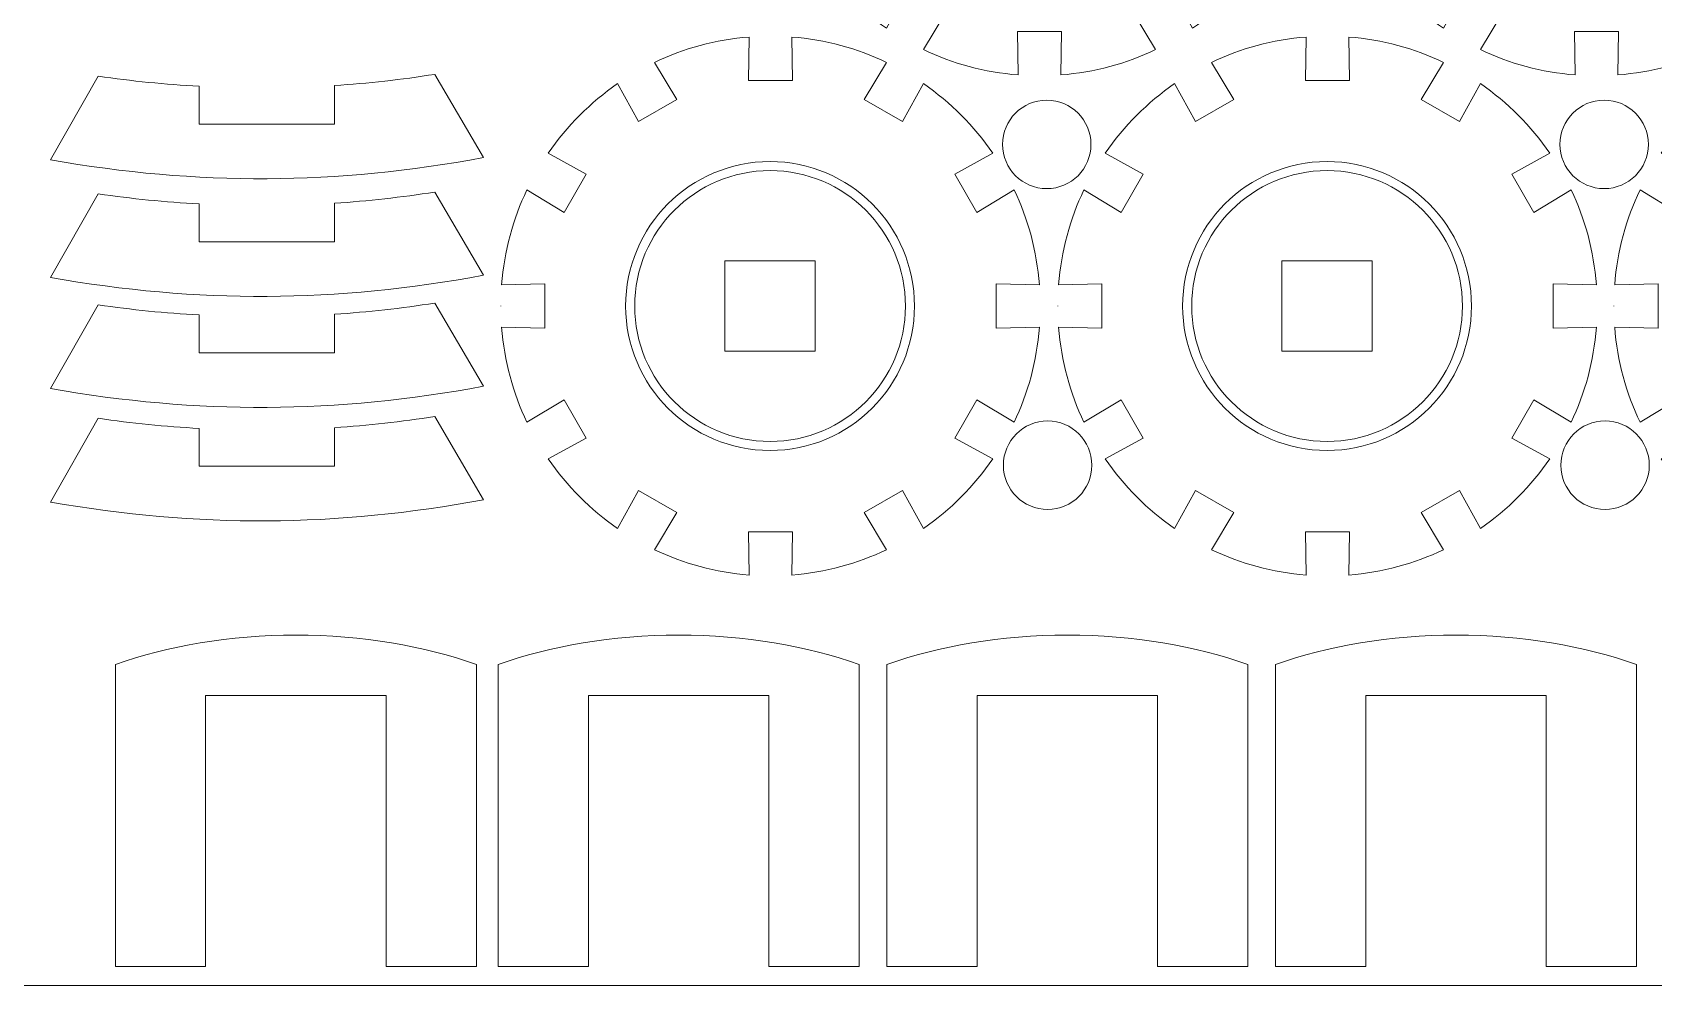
# Model space of a CAD drawing. Header units: centimetres. Extents: x -226 to -75, y 0 to 222.
# Drawn here: x -179.43 to -170.45, y 0.32 to 5.6 of the extents above; entities that cross this region are included whole.
import ezdxf

# ---------------------------------------------------------------- set-up
doc = ezdxf.new("R2010")
doc.units = ezdxf.units.CM
doc.header["$MEASUREMENT"] = 0
doc.layers.add('layer 1', color=7, linetype='Continuous')

msp = doc.modelspace()

# ---------------------------------------------------------------- linework, layer by layer
at = {"layer": 'layer 1', "color": 250, "lineweight": 20}
msp.add_lwpolyline([(-195.83724, 0.31703), (-165.83724, 0.31703), (-165.83724, 30.31703), (-195.83724, 30.31703), (-195.83724, 0.31703)], close=True, dxfattribs=at)
at = {"layer": 'layer 1', "color": 1, "lineweight": 9}
for points, knots in [([(-174.87197, 7.58125), (-174.87197, 7.58125), (-174.99449, 7.36909), (-174.99449, 7.36909), (-174.99449, 7.36909), (-174.99449, 7.36909), (-175.20037, 7.49369), (-175.20037, 7.49369), (-175.20037, 7.49369), (-175.27742, 7.33229), (-175.32603, 7.15488), (-175.3406, 6.96787), (-175.3406, 6.96787), (-175.3406, 6.96787), (-175.10064, 6.97278), (-175.10064, 6.97278), (-175.10064, 6.97278), (-175.10064, 6.97278), (-175.10064, 6.72777), (-175.10064, 6.72777), (-175.10064, 6.72777), (-175.10064, 6.72777), (-175.34064, 6.73271), (-175.34064, 6.73271), (-175.34064, 6.73271), (-175.32603, 6.5457), (-175.27746, 6.36829), (-175.20041, 6.20693), (-175.20041, 6.20693), (-175.20041, 6.20693), (-174.99446, 6.33143), (-174.99446, 6.33143), (-174.99446, 6.33143), (-174.99446, 6.33143), (-174.87194, 6.1193), (-174.87194, 6.1193), (-174.87194, 6.1193), (-174.87194, 6.1193), (-175.08251, 6.00345), (-175.08251, 6.00345), (-175.08251, 6.00345), (-174.97879, 5.85292), (-174.84827, 5.72243), (-174.69777, 5.61864), (-174.69777, 5.61864), (-174.69777, 5.61864), (-174.58181, 5.82921), (-174.58181, 5.82921), (-174.58181, 5.82921), (-174.58181, 5.82921), (-174.36965, 5.70669), (-174.36965, 5.70669), (-174.36965, 5.70669), (-174.36965, 5.70669), (-174.49429, 5.50074), (-174.49429, 5.50074), (-174.49429, 5.50074), (-174.33293, 5.42373), (-174.15548, 5.37508), (-173.96851, 5.36048), (-173.96851, 5.36048), (-173.96851, 5.36048), (-173.97338, 5.60047), (-173.97338, 5.60047), (-173.97338, 5.60047), (-173.97338, 5.60047), (-173.72837, 5.60047), (-173.72837, 5.60047), (-173.72837, 5.60047), (-173.72837, 5.60047), (-173.73328, 5.36048), (-173.73328, 5.36048), (-173.73328, 5.36048), (-173.54627, 5.37508), (-173.36889, 5.42366), (-173.20753, 5.50074), (-173.20753, 5.50074), (-173.20753, 5.50074), (-173.33206, 5.70662), (-173.33206, 5.70662), (-173.33206, 5.70662), (-173.33206, 5.70662), (-173.11987, 5.82914), (-173.11987, 5.82914), (-173.11987, 5.82914), (-173.11987, 5.82914), (-173.00402, 5.61864), (-173.00402, 5.61864), (-173.00402, 5.61864), (-172.85349, 5.72236), (-172.72296, 5.85285), (-172.61928, 6.00338), (-172.61928, 6.00338), (-172.61928, 6.00338), (-172.82971, 6.1193), (-172.82971, 6.1193), (-172.82971, 6.1193), (-172.82971, 6.1193), (-172.70726, 6.33143), (-172.70726, 6.33143), (-172.70726, 6.33143), (-172.70726, 6.33143), (-172.50138, 6.20686), (-172.50138, 6.20686), (-172.50138, 6.20686), (-172.42426, 6.36822), (-172.37565, 6.54567), (-172.36108, 6.73264), (-172.36108, 6.73264), (-172.36108, 6.73264), (-172.601, 6.72777), (-172.601, 6.72777), (-172.601, 6.72777), (-172.601, 6.72777), (-172.60104, 6.97278), (-172.60104, 6.97278), (-172.60104, 6.97278), (-172.60104, 6.97278), (-172.36108, 6.9678), (-172.36108, 6.9678), (-172.36108, 6.9678), (-172.37565, 7.15481), (-172.42426, 7.33222), (-172.50134, 7.49362), (-172.50134, 7.49362), (-172.50134, 7.49362), (-172.70719, 7.36909), (-172.70719, 7.36909), (-172.70719, 7.36909), (-172.70719, 7.36909), (-172.82971, 7.58125), (-172.82971, 7.58125), (-172.82971, 7.58125), (-172.82971, 7.58125), (-172.61924, 7.69707), (-172.61924, 7.69707), (-172.61924, 7.69707), (-172.72296, 7.84763), (-172.85345, 7.97819), (-173.00402, 8.08188), (-173.00402, 8.08188), (-173.00402, 8.08188), (-173.11983, 7.87148), (-173.11983, 7.87148), (-173.11983, 7.87148), (-173.11983, 7.87148), (-173.33203, 7.99389), (-173.33203, 7.99389), (-173.33203, 7.99389), (-173.33203, 7.99389), (-173.20746, 8.19977), (-173.20746, 8.19977), (-173.20746, 8.19977), (-173.36886, 8.27682), (-173.54627, 8.32547), (-173.73328, 8.34), (-173.73328, 8.34), (-173.73328, 8.34), (-173.72837, 8.10008), (-173.72837, 8.10008), (-173.72837, 8.10008), (-173.72837, 8.10008), (-173.97338, 8.10008), (-173.97338, 8.10008), (-173.97338, 8.10008), (-173.97338, 8.10008), (-173.96847, 8.34), (-173.96847, 8.34), (-173.96847, 8.34), (-174.15541, 8.32547), (-174.33286, 8.27682), (-174.49418, 8.19977), (-174.49418, 8.19977), (-174.49418, 8.19977), (-174.36969, 7.99389), (-174.36969, 7.99389), (-174.36969, 7.99389), (-174.36969, 7.99389), (-174.58185, 7.87141), (-174.58185, 7.87141), (-174.58185, 7.87141), (-174.58185, 7.87141), (-174.69774, 8.08188), (-174.69774, 8.08188), (-174.69774, 8.08188), (-174.8482, 7.97819), (-174.97876, 7.84763), (-175.08248, 7.69714), (-175.08248, 7.69714), (-175.08248, 7.69714), (-174.87197, 7.58125), (-174.87197, 7.58125)], [0, 0, 0, 0, 0.0204082, 0.0204082, 0.0204082, 0.0204082, 0.0408163, 0.0408163, 0.0408163, 0.0408163, 0.0612245, 0.0612245, 0.0612245, 0.0612245, 0.0816327, 0.0816327, 0.0816327, 0.0816327, 0.1020408, 0.1020408, 0.1020408, 0.1020408, 0.122449, 0.122449, 0.122449, 0.122449, 0.1428571, 0.1428571, 0.1428571, 0.1428571, 0.1632653, 0.1632653, 0.1632653, 0.1632653, 0.1836735, 0.1836735, 0.1836735, 0.1836735, 0.2040816, 0.2040816, 0.2040816, 0.2040816, 0.2244898, 0.2244898, 0.2244898, 0.2244898, 0.244898, 0.244898, 0.244898, 0.244898, 0.2653061, 0.2653061, 0.2653061, 0.2653061, 0.2857143, 0.2857143, 0.2857143, 0.2857143, 0.3061224, 0.3061224, 0.3061224, 0.3061224, 0.3265306, 0.3265306, 0.3265306, 0.3265306, 0.3469388, 0.3469388, 0.3469388, 0.3469388, 0.3673469, 0.3673469, 0.3673469, 0.3673469, 0.3877551, 0.3877551, 0.3877551, 0.3877551, 0.4081633, 0.4081633, 0.4081633, 0.4081633, 0.4285714, 0.4285714, 0.4285714, 0.4285714, 0.4489796, 0.4489796, 0.4489796, 0.4489796, 0.4693878, 0.4693878, 0.4693878, 0.4693878, 0.4897959, 0.4897959, 0.4897959, 0.4897959, 0.5102041, 0.5102041, 0.5102041, 0.5102041, 0.5306122, 0.5306122, 0.5306122, 0.5306122, 0.5510204, 0.5510204, 0.5510204, 0.5510204, 0.5714286, 0.5714286, 0.5714286, 0.5714286, 0.5918367, 0.5918367, 0.5918367, 0.5918367, 0.6122449, 0.6122449, 0.6122449, 0.6122449, 0.6326531, 0.6326531, 0.6326531, 0.6326531, 0.6530612, 0.6530612, 0.6530612, 0.6530612, 0.6734694, 0.6734694, 0.6734694, 0.6734694, 0.6938776, 0.6938776, 0.6938776, 0.6938776, 0.7142857, 0.7142857, 0.7142857, 0.7142857, 0.7346939, 0.7346939, 0.7346939, 0.7346939, 0.755102, 0.755102, 0.755102, 0.755102, 0.7755102, 0.7755102, 0.7755102, 0.7755102, 0.7959184, 0.7959184, 0.7959184, 0.7959184, 0.8163265, 0.8163265, 0.8163265, 0.8163265, 0.8367347, 0.8367347, 0.8367347, 0.8367347, 0.8571429, 0.8571429, 0.8571429, 0.8571429, 0.877551, 0.877551, 0.877551, 0.877551, 0.8979592, 0.8979592, 0.8979592, 0.8979592, 0.9183673, 0.9183673, 0.9183673, 0.9183673, 0.9387755, 0.9387755, 0.9387755, 0.9387755, 0.9591837, 0.9591837, 0.9591837, 0.9591837, 1, 1, 1, 1]), ([(-171.78627, 7.58125), (-171.78627, 7.58125), (-171.90879, 7.36909), (-171.90879, 7.36909), (-171.90879, 7.36909), (-171.90879, 7.36909), (-172.11467, 7.49369), (-172.11467, 7.49369), (-172.11467, 7.49369), (-172.19172, 7.33229), (-172.24033, 7.15488), (-172.2549, 6.96787), (-172.2549, 6.96787), (-172.2549, 6.96787), (-172.01494, 6.97278), (-172.01494, 6.97278), (-172.01494, 6.97278), (-172.01494, 6.97278), (-172.01494, 6.72777), (-172.01494, 6.72777), (-172.01494, 6.72777), (-172.01494, 6.72777), (-172.2549, 6.73271), (-172.2549, 6.73271), (-172.2549, 6.73271), (-172.24037, 6.5457), (-172.19176, 6.36829), (-172.11471, 6.20693), (-172.11471, 6.20693), (-172.11471, 6.20693), (-171.90876, 6.33143), (-171.90876, 6.33143), (-171.90876, 6.33143), (-171.90876, 6.33143), (-171.78624, 6.1193), (-171.78624, 6.1193), (-171.78624, 6.1193), (-171.78624, 6.1193), (-171.99681, 6.00345), (-171.99681, 6.00345), (-171.99681, 6.00345), (-171.89309, 5.85292), (-171.7626, 5.72243), (-171.61207, 5.61864), (-171.61207, 5.61864), (-171.61207, 5.61864), (-171.49611, 5.82921), (-171.49611, 5.82921), (-171.49611, 5.82921), (-171.49611, 5.82921), (-171.28395, 5.70669), (-171.28395, 5.70669), (-171.28395, 5.70669), (-171.28395, 5.70669), (-171.40859, 5.50074), (-171.40859, 5.50074), (-171.40859, 5.50074), (-171.24723, 5.42373), (-171.06978, 5.37508), (-170.88281, 5.36048), (-170.88281, 5.36048), (-170.88281, 5.36048), (-170.88768, 5.60047), (-170.88768, 5.60047), (-170.88768, 5.60047), (-170.88768, 5.60047), (-170.64267, 5.60047), (-170.64267, 5.60047), (-170.64267, 5.60047), (-170.64267, 5.60047), (-170.64758, 5.36048), (-170.64758, 5.36048), (-170.64758, 5.36048), (-170.46057, 5.37508), (-170.28319, 5.42366), (-170.12183, 5.50074), (-170.12183, 5.50074), (-170.12183, 5.50074), (-170.24636, 5.70662), (-170.24636, 5.70662), (-170.24636, 5.70662), (-170.24636, 5.70662), (-170.03417, 5.82914), (-170.03417, 5.82914), (-170.03417, 5.82914), (-170.03417, 5.82914), (-169.91831, 5.61864), (-169.91831, 5.61864), (-169.91831, 5.61864), (-169.76778, 5.72236), (-169.63726, 5.85285), (-169.53357, 6.00338), (-169.53357, 6.00338), (-169.53357, 6.00338), (-169.74401, 6.1193), (-169.74401, 6.1193), (-169.74401, 6.1193), (-169.74401, 6.1193), (-169.62156, 6.33143), (-169.62156, 6.33143), (-169.62156, 6.33143), (-169.62156, 6.33143), (-169.41568, 6.20686), (-169.41568, 6.20686), (-169.41568, 6.20686), (-169.33856, 6.36822), (-169.28995, 6.54567), (-169.27538, 6.73264), (-169.27538, 6.73264), (-169.27538, 6.73264), (-169.5153, 6.72777), (-169.5153, 6.72777), (-169.5153, 6.72777), (-169.5153, 6.72777), (-169.51534, 6.97278), (-169.51534, 6.97278), (-169.51534, 6.97278), (-169.51534, 6.97278), (-169.27538, 6.9678), (-169.27538, 6.9678), (-169.27538, 6.9678), (-169.28995, 7.15481), (-169.33856, 7.33222), (-169.41564, 7.49362), (-169.41564, 7.49362), (-169.41564, 7.49362), (-169.62149, 7.36909), (-169.62149, 7.36909), (-169.62149, 7.36909), (-169.62149, 7.36909), (-169.74401, 7.58125), (-169.74401, 7.58125), (-169.74401, 7.58125), (-169.74401, 7.58125), (-169.53354, 7.69707), (-169.53354, 7.69707), (-169.53354, 7.69707), (-169.63726, 7.84763), (-169.76775, 7.97819), (-169.91831, 8.08188), (-169.91831, 8.08188), (-169.91831, 8.08188), (-170.03413, 7.87148), (-170.03413, 7.87148), (-170.03413, 7.87148), (-170.03413, 7.87148), (-170.24633, 7.99389), (-170.24633, 7.99389), (-170.24633, 7.99389), (-170.24633, 7.99389), (-170.12176, 8.19977), (-170.12176, 8.19977), (-170.12176, 8.19977), (-170.28316, 8.27682), (-170.46057, 8.32547), (-170.64758, 8.34), (-170.64758, 8.34), (-170.64758, 8.34), (-170.64267, 8.10008), (-170.64267, 8.10008), (-170.64267, 8.10008), (-170.64267, 8.10008), (-170.88768, 8.10008), (-170.88768, 8.10008), (-170.88768, 8.10008), (-170.88768, 8.10008), (-170.88277, 8.34), (-170.88277, 8.34), (-170.88277, 8.34), (-171.06971, 8.32547), (-171.24716, 8.27682), (-171.40852, 8.19977), (-171.40852, 8.19977), (-171.40852, 8.19977), (-171.28399, 7.99389), (-171.28399, 7.99389), (-171.28399, 7.99389), (-171.28399, 7.99389), (-171.49615, 7.87141), (-171.49615, 7.87141), (-171.49615, 7.87141), (-171.49615, 7.87141), (-171.612, 8.08188), (-171.612, 8.08188), (-171.612, 8.08188), (-171.76253, 7.97819), (-171.89302, 7.84763), (-171.99674, 7.69714), (-171.99674, 7.69714), (-171.99674, 7.69714), (-171.78627, 7.58125), (-171.78627, 7.58125)], [0, 0, 0, 0, 0.0204082, 0.0204082, 0.0204082, 0.0204082, 0.0408163, 0.0408163, 0.0408163, 0.0408163, 0.0612245, 0.0612245, 0.0612245, 0.0612245, 0.0816327, 0.0816327, 0.0816327, 0.0816327, 0.1020408, 0.1020408, 0.1020408, 0.1020408, 0.122449, 0.122449, 0.122449, 0.122449, 0.1428571, 0.1428571, 0.1428571, 0.1428571, 0.1632653, 0.1632653, 0.1632653, 0.1632653, 0.1836735, 0.1836735, 0.1836735, 0.1836735, 0.2040816, 0.2040816, 0.2040816, 0.2040816, 0.2244898, 0.2244898, 0.2244898, 0.2244898, 0.244898, 0.244898, 0.244898, 0.244898, 0.2653061, 0.2653061, 0.2653061, 0.2653061, 0.2857143, 0.2857143, 0.2857143, 0.2857143, 0.3061224, 0.3061224, 0.3061224, 0.3061224, 0.3265306, 0.3265306, 0.3265306, 0.3265306, 0.3469388, 0.3469388, 0.3469388, 0.3469388, 0.3673469, 0.3673469, 0.3673469, 0.3673469, 0.3877551, 0.3877551, 0.3877551, 0.3877551, 0.4081633, 0.4081633, 0.4081633, 0.4081633, 0.4285714, 0.4285714, 0.4285714, 0.4285714, 0.4489796, 0.4489796, 0.4489796, 0.4489796, 0.4693878, 0.4693878, 0.4693878, 0.4693878, 0.4897959, 0.4897959, 0.4897959, 0.4897959, 0.5102041, 0.5102041, 0.5102041, 0.5102041, 0.5306122, 0.5306122, 0.5306122, 0.5306122, 0.5510204, 0.5510204, 0.5510204, 0.5510204, 0.5714286, 0.5714286, 0.5714286, 0.5714286, 0.5918367, 0.5918367, 0.5918367, 0.5918367, 0.6122449, 0.6122449, 0.6122449, 0.6122449, 0.6326531, 0.6326531, 0.6326531, 0.6326531, 0.6530612, 0.6530612, 0.6530612, 0.6530612, 0.6734694, 0.6734694, 0.6734694, 0.6734694, 0.6938776, 0.6938776, 0.6938776, 0.6938776, 0.7142857, 0.7142857, 0.7142857, 0.7142857, 0.7346939, 0.7346939, 0.7346939, 0.7346939, 0.755102, 0.755102, 0.755102, 0.755102, 0.7755102, 0.7755102, 0.7755102, 0.7755102, 0.7959184, 0.7959184, 0.7959184, 0.7959184, 0.8163265, 0.8163265, 0.8163265, 0.8163265, 0.8367347, 0.8367347, 0.8367347, 0.8367347, 0.8571429, 0.8571429, 0.8571429, 0.8571429, 0.877551, 0.877551, 0.877551, 0.877551, 0.8979592, 0.8979592, 0.8979592, 0.8979592, 0.9183673, 0.9183673, 0.9183673, 0.9183673, 0.9387755, 0.9387755, 0.9387755, 0.9387755, 0.9591837, 0.9591837, 0.9591837, 0.9591837, 1, 1, 1, 1]), ([(-176.36215, 4.8116), (-176.36215, 4.8116), (-176.48467, 4.59944), (-176.48467, 4.59944), (-176.48467, 4.59944), (-176.48467, 4.59944), (-176.69055, 4.72404), (-176.69055, 4.72404), (-176.69055, 4.72404), (-176.7676, 4.56265), (-176.81621, 4.38523), (-176.83078, 4.19823), (-176.83078, 4.19823), (-176.83078, 4.19823), (-176.59082, 4.20313), (-176.59082, 4.20313), (-176.59082, 4.20313), (-176.59082, 4.20313), (-176.59082, 3.95813), (-176.59082, 3.95813), (-176.59082, 3.95813), (-176.59082, 3.95813), (-176.83082, 3.96306), (-176.83082, 3.96306), (-176.83082, 3.96306), (-176.81621, 3.77606), (-176.76764, 3.59864), (-176.69059, 3.43728), (-176.69059, 3.43728), (-176.69059, 3.43728), (-176.48464, 3.56178), (-176.48464, 3.56178), (-176.48464, 3.56178), (-176.48464, 3.56178), (-176.36212, 3.34965), (-176.36212, 3.34965), (-176.36212, 3.34965), (-176.36212, 3.34965), (-176.57269, 3.2338), (-176.57269, 3.2338), (-176.57269, 3.2338), (-176.46897, 3.08327), (-176.33845, 2.95278), (-176.18795, 2.84899), (-176.18795, 2.84899), (-176.18795, 2.84899), (-176.07199, 3.05956), (-176.07199, 3.05956), (-176.07199, 3.05956), (-176.07199, 3.05956), (-175.85983, 2.93705), (-175.85983, 2.93705), (-175.85983, 2.93705), (-175.85983, 2.93705), (-175.98447, 2.73109), (-175.98447, 2.73109), (-175.98447, 2.73109), (-175.82311, 2.65408), (-175.64566, 2.60543), (-175.45869, 2.59083), (-175.45869, 2.59083), (-175.45869, 2.59083), (-175.46356, 2.83082), (-175.46356, 2.83082), (-175.46356, 2.83082), (-175.46356, 2.83082), (-175.21855, 2.83082), (-175.21855, 2.83082), (-175.21855, 2.83082), (-175.21855, 2.83082), (-175.22346, 2.59083), (-175.22346, 2.59083), (-175.22346, 2.59083), (-175.03645, 2.60543), (-174.85907, 2.65401), (-174.69771, 2.73109), (-174.69771, 2.73109), (-174.69771, 2.73109), (-174.82224, 2.93697), (-174.82224, 2.93697), (-174.82224, 2.93697), (-174.82224, 2.93697), (-174.61005, 3.05949), (-174.61005, 3.05949), (-174.61005, 3.05949), (-174.61005, 3.05949), (-174.49419, 2.84899), (-174.49419, 2.84899), (-174.49419, 2.84899), (-174.34366, 2.95271), (-174.21314, 3.0832), (-174.10946, 3.23373), (-174.10946, 3.23373), (-174.10946, 3.23373), (-174.31989, 3.34965), (-174.31989, 3.34965), (-174.31989, 3.34965), (-174.31989, 3.34965), (-174.19744, 3.56178), (-174.19744, 3.56178), (-174.19744, 3.56178), (-174.19744, 3.56178), (-173.99156, 3.43721), (-173.99156, 3.43721), (-173.99156, 3.43721), (-173.91444, 3.59857), (-173.86583, 3.77602), (-173.85126, 3.96299), (-173.85126, 3.96299), (-173.85126, 3.96299), (-174.09118, 3.95813), (-174.09118, 3.95813), (-174.09118, 3.95813), (-174.09118, 3.95813), (-174.09122, 4.20313), (-174.09122, 4.20313), (-174.09122, 4.20313), (-174.09122, 4.20313), (-173.85126, 4.19816), (-173.85126, 4.19816), (-173.85126, 4.19816), (-173.86583, 4.38516), (-173.91444, 4.56257), (-173.99152, 4.72397), (-173.99152, 4.72397), (-173.99152, 4.72397), (-174.19737, 4.59944), (-174.19737, 4.59944), (-174.19737, 4.59944), (-174.19737, 4.59944), (-174.31989, 4.8116), (-174.31989, 4.8116), (-174.31989, 4.8116), (-174.31989, 4.8116), (-174.10942, 4.92742), (-174.10942, 4.92742), (-174.10942, 4.92742), (-174.21314, 5.07798), (-174.34363, 5.20855), (-174.49419, 5.31223), (-174.49419, 5.31223), (-174.49419, 5.31223), (-174.61001, 5.10183), (-174.61001, 5.10183), (-174.61001, 5.10183), (-174.61001, 5.10183), (-174.82221, 5.22424), (-174.82221, 5.22424), (-174.82221, 5.22424), (-174.82221, 5.22424), (-174.69764, 5.43013), (-174.69764, 5.43013), (-174.69764, 5.43013), (-174.85904, 5.50717), (-175.03645, 5.55582), (-175.22346, 5.57035), (-175.22346, 5.57035), (-175.22346, 5.57035), (-175.21855, 5.33043), (-175.21855, 5.33043), (-175.21855, 5.33043), (-175.21855, 5.33043), (-175.46356, 5.33043), (-175.46356, 5.33043), (-175.46356, 5.33043), (-175.46356, 5.33043), (-175.45865, 5.57035), (-175.45865, 5.57035), (-175.45865, 5.57035), (-175.64559, 5.55582), (-175.82304, 5.50717), (-175.98436, 5.43013), (-175.98436, 5.43013), (-175.98436, 5.43013), (-175.85987, 5.22424), (-175.85987, 5.22424), (-175.85987, 5.22424), (-175.85987, 5.22424), (-176.07203, 5.10176), (-176.07203, 5.10176), (-176.07203, 5.10176), (-176.07203, 5.10176), (-176.18792, 5.31223), (-176.18792, 5.31223), (-176.18792, 5.31223), (-176.33838, 5.20855), (-176.46894, 5.07798), (-176.57266, 4.92749), (-176.57266, 4.92749), (-176.57266, 4.92749), (-176.36215, 4.8116), (-176.36215, 4.8116)], [0, 0, 0, 0, 0.0204082, 0.0204082, 0.0204082, 0.0204082, 0.0408163, 0.0408163, 0.0408163, 0.0408163, 0.0612245, 0.0612245, 0.0612245, 0.0612245, 0.0816327, 0.0816327, 0.0816327, 0.0816327, 0.1020408, 0.1020408, 0.1020408, 0.1020408, 0.122449, 0.122449, 0.122449, 0.122449, 0.1428571, 0.1428571, 0.1428571, 0.1428571, 0.1632653, 0.1632653, 0.1632653, 0.1632653, 0.1836735, 0.1836735, 0.1836735, 0.1836735, 0.2040816, 0.2040816, 0.2040816, 0.2040816, 0.2244898, 0.2244898, 0.2244898, 0.2244898, 0.244898, 0.244898, 0.244898, 0.244898, 0.2653061, 0.2653061, 0.2653061, 0.2653061, 0.2857143, 0.2857143, 0.2857143, 0.2857143, 0.3061224, 0.3061224, 0.3061224, 0.3061224, 0.3265306, 0.3265306, 0.3265306, 0.3265306, 0.3469388, 0.3469388, 0.3469388, 0.3469388, 0.3673469, 0.3673469, 0.3673469, 0.3673469, 0.3877551, 0.3877551, 0.3877551, 0.3877551, 0.4081633, 0.4081633, 0.4081633, 0.4081633, 0.4285714, 0.4285714, 0.4285714, 0.4285714, 0.4489796, 0.4489796, 0.4489796, 0.4489796, 0.4693878, 0.4693878, 0.4693878, 0.4693878, 0.4897959, 0.4897959, 0.4897959, 0.4897959, 0.5102041, 0.5102041, 0.5102041, 0.5102041, 0.5306122, 0.5306122, 0.5306122, 0.5306122, 0.5510204, 0.5510204, 0.5510204, 0.5510204, 0.5714286, 0.5714286, 0.5714286, 0.5714286, 0.5918367, 0.5918367, 0.5918367, 0.5918367, 0.6122449, 0.6122449, 0.6122449, 0.6122449, 0.6326531, 0.6326531, 0.6326531, 0.6326531, 0.6530612, 0.6530612, 0.6530612, 0.6530612, 0.6734694, 0.6734694, 0.6734694, 0.6734694, 0.6938776, 0.6938776, 0.6938776, 0.6938776, 0.7142857, 0.7142857, 0.7142857, 0.7142857, 0.7346939, 0.7346939, 0.7346939, 0.7346939, 0.755102, 0.755102, 0.755102, 0.755102, 0.7755102, 0.7755102, 0.7755102, 0.7755102, 0.7959184, 0.7959184, 0.7959184, 0.7959184, 0.8163265, 0.8163265, 0.8163265, 0.8163265, 0.8367347, 0.8367347, 0.8367347, 0.8367347, 0.8571429, 0.8571429, 0.8571429, 0.8571429, 0.877551, 0.877551, 0.877551, 0.877551, 0.8979592, 0.8979592, 0.8979592, 0.8979592, 0.9183673, 0.9183673, 0.9183673, 0.9183673, 0.9387755, 0.9387755, 0.9387755, 0.9387755, 0.9591837, 0.9591837, 0.9591837, 0.9591837, 1, 1, 1, 1]), ([(-173.27645, 4.8116), (-173.27645, 4.8116), (-173.39897, 4.59944), (-173.39897, 4.59944), (-173.39897, 4.59944), (-173.39897, 4.59944), (-173.60485, 4.72404), (-173.60485, 4.72404), (-173.60485, 4.72404), (-173.6819, 4.56265), (-173.73051, 4.38523), (-173.74508, 4.19823), (-173.74508, 4.19823), (-173.74508, 4.19823), (-173.50512, 4.20313), (-173.50512, 4.20313), (-173.50512, 4.20313), (-173.50512, 4.20313), (-173.50512, 3.95813), (-173.50512, 3.95813), (-173.50512, 3.95813), (-173.50512, 3.95813), (-173.74508, 3.96306), (-173.74508, 3.96306), (-173.74508, 3.96306), (-173.73054, 3.77606), (-173.68193, 3.59864), (-173.60488, 3.43728), (-173.60488, 3.43728), (-173.60488, 3.43728), (-173.39893, 3.56178), (-173.39893, 3.56178), (-173.39893, 3.56178), (-173.39893, 3.56178), (-173.27641, 3.34965), (-173.27641, 3.34965), (-173.27641, 3.34965), (-173.27641, 3.34965), (-173.48699, 3.2338), (-173.48699, 3.2338), (-173.48699, 3.2338), (-173.38327, 3.08327), (-173.25278, 2.95278), (-173.10225, 2.84899), (-173.10225, 2.84899), (-173.10225, 2.84899), (-172.98629, 3.05956), (-172.98629, 3.05956), (-172.98629, 3.05956), (-172.98629, 3.05956), (-172.77413, 2.93705), (-172.77413, 2.93705), (-172.77413, 2.93705), (-172.77413, 2.93705), (-172.89876, 2.73109), (-172.89876, 2.73109), (-172.89876, 2.73109), (-172.7374, 2.65408), (-172.55996, 2.60543), (-172.37298, 2.59083), (-172.37298, 2.59083), (-172.37298, 2.59083), (-172.37785, 2.83082), (-172.37785, 2.83082), (-172.37785, 2.83082), (-172.37785, 2.83082), (-172.13285, 2.83082), (-172.13285, 2.83082), (-172.13285, 2.83082), (-172.13285, 2.83082), (-172.13775, 2.59083), (-172.13775, 2.59083), (-172.13775, 2.59083), (-171.95074, 2.60543), (-171.77337, 2.65401), (-171.61201, 2.73109), (-171.61201, 2.73109), (-171.61201, 2.73109), (-171.73654, 2.93697), (-171.73654, 2.93697), (-171.73654, 2.93697), (-171.73654, 2.93697), (-171.52434, 3.05949), (-171.52434, 3.05949), (-171.52434, 3.05949), (-171.52434, 3.05949), (-171.40849, 2.84899), (-171.40849, 2.84899), (-171.40849, 2.84899), (-171.25796, 2.95271), (-171.12743, 3.0832), (-171.02375, 3.23373), (-171.02375, 3.23373), (-171.02375, 3.23373), (-171.23418, 3.34965), (-171.23418, 3.34965), (-171.23418, 3.34965), (-171.23418, 3.34965), (-171.11173, 3.56178), (-171.11173, 3.56178), (-171.11173, 3.56178), (-171.11173, 3.56178), (-170.90585, 3.43721), (-170.90585, 3.43721), (-170.90585, 3.43721), (-170.82873, 3.59857), (-170.78012, 3.77602), (-170.76555, 3.96299), (-170.76555, 3.96299), (-170.76555, 3.96299), (-171.00548, 3.95813), (-171.00548, 3.95813), (-171.00548, 3.95813), (-171.00548, 3.95813), (-171.00551, 4.20313), (-171.00551, 4.20313), (-171.00551, 4.20313), (-171.00551, 4.20313), (-170.76555, 4.19816), (-170.76555, 4.19816), (-170.76555, 4.19816), (-170.78012, 4.38516), (-170.82873, 4.56257), (-170.90582, 4.72397), (-170.90582, 4.72397), (-170.90582, 4.72397), (-171.11166, 4.59944), (-171.11166, 4.59944), (-171.11166, 4.59944), (-171.11166, 4.59944), (-171.23418, 4.8116), (-171.23418, 4.8116), (-171.23418, 4.8116), (-171.23418, 4.8116), (-171.02372, 4.92742), (-171.02372, 4.92742), (-171.02372, 4.92742), (-171.12743, 5.07798), (-171.25792, 5.20855), (-171.40849, 5.31223), (-171.40849, 5.31223), (-171.40849, 5.31223), (-171.52431, 5.10183), (-171.52431, 5.10183), (-171.52431, 5.10183), (-171.52431, 5.10183), (-171.7365, 5.22424), (-171.7365, 5.22424), (-171.7365, 5.22424), (-171.7365, 5.22424), (-171.61194, 5.43013), (-171.61194, 5.43013), (-171.61194, 5.43013), (-171.77333, 5.50717), (-171.95074, 5.55582), (-172.13775, 5.57035), (-172.13775, 5.57035), (-172.13775, 5.57035), (-172.13285, 5.33043), (-172.13285, 5.33043), (-172.13285, 5.33043), (-172.13285, 5.33043), (-172.37785, 5.33043), (-172.37785, 5.33043), (-172.37785, 5.33043), (-172.37785, 5.33043), (-172.37295, 5.57035), (-172.37295, 5.57035), (-172.37295, 5.57035), (-172.55989, 5.55582), (-172.73733, 5.50717), (-172.89869, 5.43013), (-172.89869, 5.43013), (-172.89869, 5.43013), (-172.77416, 5.22424), (-172.77416, 5.22424), (-172.77416, 5.22424), (-172.77416, 5.22424), (-172.98632, 5.10176), (-172.98632, 5.10176), (-172.98632, 5.10176), (-172.98632, 5.10176), (-173.10218, 5.31223), (-173.10218, 5.31223), (-173.10218, 5.31223), (-173.25271, 5.20855), (-173.3832, 5.07798), (-173.48692, 4.92749), (-173.48692, 4.92749), (-173.48692, 4.92749), (-173.27645, 4.8116), (-173.27645, 4.8116)], [0, 0, 0, 0, 0.0204082, 0.0204082, 0.0204082, 0.0204082, 0.0408163, 0.0408163, 0.0408163, 0.0408163, 0.0612245, 0.0612245, 0.0612245, 0.0612245, 0.0816327, 0.0816327, 0.0816327, 0.0816327, 0.1020408, 0.1020408, 0.1020408, 0.1020408, 0.122449, 0.122449, 0.122449, 0.122449, 0.1428571, 0.1428571, 0.1428571, 0.1428571, 0.1632653, 0.1632653, 0.1632653, 0.1632653, 0.1836735, 0.1836735, 0.1836735, 0.1836735, 0.2040816, 0.2040816, 0.2040816, 0.2040816, 0.2244898, 0.2244898, 0.2244898, 0.2244898, 0.244898, 0.244898, 0.244898, 0.244898, 0.2653061, 0.2653061, 0.2653061, 0.2653061, 0.2857143, 0.2857143, 0.2857143, 0.2857143, 0.3061224, 0.3061224, 0.3061224, 0.3061224, 0.3265306, 0.3265306, 0.3265306, 0.3265306, 0.3469388, 0.3469388, 0.3469388, 0.3469388, 0.3673469, 0.3673469, 0.3673469, 0.3673469, 0.3877551, 0.3877551, 0.3877551, 0.3877551, 0.4081633, 0.4081633, 0.4081633, 0.4081633, 0.4285714, 0.4285714, 0.4285714, 0.4285714, 0.4489796, 0.4489796, 0.4489796, 0.4489796, 0.4693878, 0.4693878, 0.4693878, 0.4693878, 0.4897959, 0.4897959, 0.4897959, 0.4897959, 0.5102041, 0.5102041, 0.5102041, 0.5102041, 0.5306122, 0.5306122, 0.5306122, 0.5306122, 0.5510204, 0.5510204, 0.5510204, 0.5510204, 0.5714286, 0.5714286, 0.5714286, 0.5714286, 0.5918367, 0.5918367, 0.5918367, 0.5918367, 0.6122449, 0.6122449, 0.6122449, 0.6122449, 0.6326531, 0.6326531, 0.6326531, 0.6326531, 0.6530612, 0.6530612, 0.6530612, 0.6530612, 0.6734694, 0.6734694, 0.6734694, 0.6734694, 0.6938776, 0.6938776, 0.6938776, 0.6938776, 0.7142857, 0.7142857, 0.7142857, 0.7142857, 0.7346939, 0.7346939, 0.7346939, 0.7346939, 0.755102, 0.755102, 0.755102, 0.755102, 0.7755102, 0.7755102, 0.7755102, 0.7755102, 0.7959184, 0.7959184, 0.7959184, 0.7959184, 0.8163265, 0.8163265, 0.8163265, 0.8163265, 0.8367347, 0.8367347, 0.8367347, 0.8367347, 0.8571429, 0.8571429, 0.8571429, 0.8571429, 0.877551, 0.877551, 0.877551, 0.877551, 0.8979592, 0.8979592, 0.8979592, 0.8979592, 0.9183673, 0.9183673, 0.9183673, 0.9183673, 0.9387755, 0.9387755, 0.9387755, 0.9387755, 0.9591837, 0.9591837, 0.9591837, 0.9591837, 1, 1, 1, 1]), ([(-170.19571, 4.8116), (-170.19571, 4.8116), (-170.31823, 4.59944), (-170.31823, 4.59944), (-170.31823, 4.59944), (-170.31823, 4.59944), (-170.52411, 4.72404), (-170.52411, 4.72404), (-170.52411, 4.72404), (-170.60115, 4.56265), (-170.64977, 4.38523), (-170.66434, 4.19823), (-170.66434, 4.19823), (-170.66434, 4.19823), (-170.42438, 4.20313), (-170.42438, 4.20313), (-170.42438, 4.20313), (-170.42438, 4.20313), (-170.42438, 3.95813), (-170.42438, 3.95813), (-170.42438, 3.95813), (-170.42438, 3.95813), (-170.66434, 3.96306), (-170.66434, 3.96306), (-170.66434, 3.96306), (-170.6498, 3.77606), (-170.60119, 3.59864), (-170.52414, 3.43728), (-170.52414, 3.43728), (-170.52414, 3.43728), (-170.31819, 3.56178), (-170.31819, 3.56178), (-170.31819, 3.56178), (-170.31819, 3.56178), (-170.19567, 3.34965), (-170.19567, 3.34965), (-170.19567, 3.34965), (-170.19567, 3.34965), (-170.40624, 3.2338), (-170.40624, 3.2338), (-170.40624, 3.2338), (-170.30253, 3.08327), (-170.17204, 2.95278), (-170.02151, 2.84899), (-170.02151, 2.84899), (-170.02151, 2.84899), (-169.90555, 3.05956), (-169.90555, 3.05956), (-169.90555, 3.05956), (-169.90555, 3.05956), (-169.69339, 2.93705), (-169.69339, 2.93705), (-169.69339, 2.93705), (-169.69339, 2.93705), (-169.81802, 2.73109), (-169.81802, 2.73109), (-169.81802, 2.73109), (-169.65666, 2.65408), (-169.47922, 2.60543), (-169.29224, 2.59083), (-169.29224, 2.59083), (-169.29224, 2.59083), (-169.29711, 2.83082), (-169.29711, 2.83082), (-169.29711, 2.83082), (-169.29711, 2.83082), (-169.05211, 2.83082), (-169.05211, 2.83082), (-169.05211, 2.83082), (-169.05211, 2.83082), (-169.05701, 2.59083), (-169.05701, 2.59083), (-169.05701, 2.59083), (-168.87, 2.60543), (-168.69263, 2.65401), (-168.53127, 2.73109), (-168.53127, 2.73109), (-168.53127, 2.73109), (-168.6558, 2.93697), (-168.6558, 2.93697), (-168.6558, 2.93697), (-168.6558, 2.93697), (-168.4436, 3.05949), (-168.4436, 3.05949), (-168.4436, 3.05949), (-168.4436, 3.05949), (-168.32775, 2.84899), (-168.32775, 2.84899), (-168.32775, 2.84899), (-168.17722, 2.95271), (-168.04669, 3.0832), (-167.94301, 3.23373), (-167.94301, 3.23373), (-167.94301, 3.23373), (-168.15344, 3.34965), (-168.15344, 3.34965), (-168.15344, 3.34965), (-168.15344, 3.34965), (-168.03099, 3.56178), (-168.03099, 3.56178), (-168.03099, 3.56178), (-168.03099, 3.56178), (-167.82511, 3.43721), (-167.82511, 3.43721), (-167.82511, 3.43721), (-167.74799, 3.59857), (-167.69938, 3.77602), (-167.68481, 3.96299), (-167.68481, 3.96299), (-167.68481, 3.96299), (-167.92474, 3.95813), (-167.92474, 3.95813), (-167.92474, 3.95813), (-167.92474, 3.95813), (-167.92477, 4.20313), (-167.92477, 4.20313), (-167.92477, 4.20313), (-167.92477, 4.20313), (-167.68481, 4.19816), (-167.68481, 4.19816), (-167.68481, 4.19816), (-167.69938, 4.38516), (-167.74799, 4.56257), (-167.82508, 4.72397), (-167.82508, 4.72397), (-167.82508, 4.72397), (-168.03092, 4.59944), (-168.03092, 4.59944), (-168.03092, 4.59944), (-168.03092, 4.59944), (-168.15344, 4.8116), (-168.15344, 4.8116), (-168.15344, 4.8116), (-168.15344, 4.8116), (-167.94297, 4.92742), (-167.94297, 4.92742), (-167.94297, 4.92742), (-168.04669, 5.07798), (-168.17718, 5.20855), (-168.32775, 5.31223), (-168.32775, 5.31223), (-168.32775, 5.31223), (-168.44357, 5.10183), (-168.44357, 5.10183), (-168.44357, 5.10183), (-168.44357, 5.10183), (-168.65576, 5.22424), (-168.65576, 5.22424), (-168.65576, 5.22424), (-168.65576, 5.22424), (-168.5312, 5.43013), (-168.5312, 5.43013), (-168.5312, 5.43013), (-168.69259, 5.50717), (-168.87, 5.55582), (-169.05701, 5.57035), (-169.05701, 5.57035), (-169.05701, 5.57035), (-169.05211, 5.33043), (-169.05211, 5.33043), (-169.05211, 5.33043), (-169.05211, 5.33043), (-169.29711, 5.33043), (-169.29711, 5.33043), (-169.29711, 5.33043), (-169.29711, 5.33043), (-169.29221, 5.57035), (-169.29221, 5.57035), (-169.29221, 5.57035), (-169.47914, 5.55582), (-169.65659, 5.50717), (-169.81795, 5.43013), (-169.81795, 5.43013), (-169.81795, 5.43013), (-169.69342, 5.22424), (-169.69342, 5.22424), (-169.69342, 5.22424), (-169.69342, 5.22424), (-169.90558, 5.10176), (-169.90558, 5.10176), (-169.90558, 5.10176), (-169.90558, 5.10176), (-170.02143, 5.31223), (-170.02143, 5.31223), (-170.02143, 5.31223), (-170.17196, 5.20855), (-170.30246, 5.07798), (-170.40617, 4.92749), (-170.40617, 4.92749), (-170.40617, 4.92749), (-170.19571, 4.8116), (-170.19571, 4.8116)], [0, 0, 0, 0, 0.0204082, 0.0204082, 0.0204082, 0.0204082, 0.0408163, 0.0408163, 0.0408163, 0.0408163, 0.0612245, 0.0612245, 0.0612245, 0.0612245, 0.0816327, 0.0816327, 0.0816327, 0.0816327, 0.1020408, 0.1020408, 0.1020408, 0.1020408, 0.122449, 0.122449, 0.122449, 0.122449, 0.1428571, 0.1428571, 0.1428571, 0.1428571, 0.1632653, 0.1632653, 0.1632653, 0.1632653, 0.1836735, 0.1836735, 0.1836735, 0.1836735, 0.2040816, 0.2040816, 0.2040816, 0.2040816, 0.2244898, 0.2244898, 0.2244898, 0.2244898, 0.244898, 0.244898, 0.244898, 0.244898, 0.2653061, 0.2653061, 0.2653061, 0.2653061, 0.2857143, 0.2857143, 0.2857143, 0.2857143, 0.3061224, 0.3061224, 0.3061224, 0.3061224, 0.3265306, 0.3265306, 0.3265306, 0.3265306, 0.3469388, 0.3469388, 0.3469388, 0.3469388, 0.3673469, 0.3673469, 0.3673469, 0.3673469, 0.3877551, 0.3877551, 0.3877551, 0.3877551, 0.4081633, 0.4081633, 0.4081633, 0.4081633, 0.4285714, 0.4285714, 0.4285714, 0.4285714, 0.4489796, 0.4489796, 0.4489796, 0.4489796, 0.4693878, 0.4693878, 0.4693878, 0.4693878, 0.4897959, 0.4897959, 0.4897959, 0.4897959, 0.5102041, 0.5102041, 0.5102041, 0.5102041, 0.5306122, 0.5306122, 0.5306122, 0.5306122, 0.5510204, 0.5510204, 0.5510204, 0.5510204, 0.5714286, 0.5714286, 0.5714286, 0.5714286, 0.5918367, 0.5918367, 0.5918367, 0.5918367, 0.6122449, 0.6122449, 0.6122449, 0.6122449, 0.6326531, 0.6326531, 0.6326531, 0.6326531, 0.6530612, 0.6530612, 0.6530612, 0.6530612, 0.6734694, 0.6734694, 0.6734694, 0.6734694, 0.6938776, 0.6938776, 0.6938776, 0.6938776, 0.7142857, 0.7142857, 0.7142857, 0.7142857, 0.7346939, 0.7346939, 0.7346939, 0.7346939, 0.755102, 0.755102, 0.755102, 0.755102, 0.7755102, 0.7755102, 0.7755102, 0.7755102, 0.7959184, 0.7959184, 0.7959184, 0.7959184, 0.8163265, 0.8163265, 0.8163265, 0.8163265, 0.8367347, 0.8367347, 0.8367347, 0.8367347, 0.8571429, 0.8571429, 0.8571429, 0.8571429, 0.877551, 0.877551, 0.877551, 0.877551, 0.8979592, 0.8979592, 0.8979592, 0.8979592, 0.9183673, 0.9183673, 0.9183673, 0.9183673, 0.9387755, 0.9387755, 0.9387755, 0.9387755, 0.9591837, 0.9591837, 0.9591837, 0.9591837, 1, 1, 1, 1]), ([(-173.81068, 5.22081), (-173.6756, 5.22081), (-173.56568, 5.11085), (-173.56568, 4.97573), (-173.56568, 4.97573), (-173.56568, 4.84069), (-173.6756, 4.73076), (-173.81068, 4.73076), (-173.81068, 4.73076), (-173.94579, 4.73076), (-174.05568, 4.84069), (-174.05568, 4.97573), (-174.05568, 4.97573), (-174.05568, 5.11085), (-173.94579, 5.22081), (-173.81068, 5.22081)], [0, 0, 0, 0, 0.2, 0.2, 0.2, 0.2, 0.4, 0.4, 0.4, 0.4, 0.6, 0.6, 0.6, 0.6, 1, 1, 1, 1]), ([(-170.72277, 5.22081), (-170.58766, 5.22081), (-170.47777, 5.11085), (-170.47777, 4.97573), (-170.47777, 4.97573), (-170.47777, 4.84069), (-170.58766, 4.73076), (-170.72277, 4.73076), (-170.72277, 4.73076), (-170.85785, 4.73076), (-170.96778, 4.84069), (-170.96778, 4.97573), (-170.96778, 4.97573), (-170.96778, 5.11085), (-170.85785, 5.22081), (-170.72277, 5.22081)], [0, 0, 0, 0, 0.2, 0.2, 0.2, 0.2, 0.4, 0.4, 0.4, 0.4, 0.6, 0.6, 0.6, 0.6, 1, 1, 1, 1]), ([(-175.34354, 3.2806), (-175.78539, 3.2806), (-176.14357, 3.63874), (-176.14357, 4.08056), (-176.14357, 4.08056), (-176.14357, 4.52241), (-175.78539, 4.88059), (-175.34354, 4.88059), (-175.34354, 4.88059), (-174.90176, 4.88059), (-174.54354, 4.52241), (-174.54354, 4.08056), (-174.54354, 4.08056), (-174.54354, 3.63874), (-174.90176, 3.2806), (-175.34354, 3.2806)], [0, 0, 0, 0, 0.2, 0.2, 0.2, 0.2, 0.4, 0.4, 0.4, 0.4, 0.6, 0.6, 0.6, 0.6, 1, 1, 1, 1]), ([(-172.25784, 3.2806), (-172.69966, 3.2806), (-173.05787, 3.63874), (-173.05787, 4.08056), (-173.05787, 4.08056), (-173.05787, 4.52241), (-172.69966, 4.88059), (-172.25784, 4.88059), (-172.25784, 4.88059), (-171.81602, 4.88059), (-171.45781, 4.52241), (-171.45781, 4.08056), (-171.45781, 4.08056), (-171.45781, 3.63874), (-171.81602, 3.2806), (-172.25784, 3.2806)], [0, 0, 0, 0, 0.2, 0.2, 0.2, 0.2, 0.4, 0.4, 0.4, 0.4, 0.6, 0.6, 0.6, 0.6, 1, 1, 1, 1]), ([(-175.34354, 3.33062), (-174.92938, 3.33062), (-174.59353, 3.6664), (-174.59353, 4.08056), (-174.59353, 4.08056), (-174.59353, 4.49479), (-174.92938, 4.83056), (-175.34354, 4.83056), (-175.34354, 4.83056), (-175.75777, 4.83056), (-176.09358, 4.49479), (-176.09358, 4.08056), (-176.09358, 4.08056), (-176.09358, 3.6664), (-175.75777, 3.33062), (-175.34354, 3.33062)], [0, 0, 0, 0, 0.2, 0.2, 0.2, 0.2, 0.4, 0.4, 0.4, 0.4, 0.6, 0.6, 0.6, 0.6, 1, 1, 1, 1]), ([(-172.25784, 3.33062), (-171.84364, 3.33062), (-171.50783, 3.6664), (-171.50783, 4.08056), (-171.50783, 4.08056), (-171.50783, 4.49479), (-171.84364, 4.83056), (-172.25784, 4.83056), (-172.25784, 4.83056), (-172.67207, 4.83056), (-173.00784, 4.49479), (-173.00784, 4.08056), (-173.00784, 4.08056), (-173.00784, 3.6664), (-172.67207, 3.33062), (-172.25784, 3.33062)], [0, 0, 0, 0, 0.2, 0.2, 0.2, 0.2, 0.4, 0.4, 0.4, 0.4, 0.6, 0.6, 0.6, 0.6, 1, 1, 1, 1]), ([(-176.83582, 4.08131), (-176.83582, 4.08103), (-176.83585, 4.08081), (-176.83585, 4.0806), (-176.83585, 4.0806), (-176.83585, 4.08036), (-176.83582, 4.08014), (-176.83582, 4.07993), (-176.83582, 4.07993), (-176.83582, 4.07993), (-176.83582, 4.08131), (-176.83582, 4.08131)], [0, 0, 0, 0, 0.25, 0.25, 0.25, 0.25, 0.5, 0.5, 0.5, 0.5, 1, 1, 1, 1]), ([(-173.75012, 4.08131), (-173.75012, 4.08131), (-173.75012, 4.0806), (-173.75012, 4.0806), (-173.75012, 4.0806), (-173.75012, 4.0806), (-173.75012, 4.07993), (-173.75012, 4.07993), (-173.75012, 4.07993), (-173.75012, 4.07993), (-173.75012, 4.08131), (-173.75012, 4.08131)], [0, 0, 0, 0, 0.25, 0.25, 0.25, 0.25, 0.5, 0.5, 0.5, 0.5, 1, 1, 1, 1]), ([(-170.66937, 4.08131), (-170.66937, 4.08131), (-170.66937, 4.0806), (-170.66937, 4.0806), (-170.66937, 4.0806), (-170.66937, 4.0806), (-170.66937, 4.07993), (-170.66937, 4.07993), (-170.66937, 4.07993), (-170.66937, 4.07993), (-170.66937, 4.08131), (-170.66937, 4.08131)], [0, 0, 0, 0, 0.25, 0.25, 0.25, 0.25, 0.5, 0.5, 0.5, 0.5, 1, 1, 1, 1]), ([(-173.80599, 3.44397), (-173.67088, 3.44397), (-173.56099, 3.334), (-173.56099, 3.19896), (-173.56099, 3.19896), (-173.56099, 3.06385), (-173.67088, 2.95392), (-173.80599, 2.95392), (-173.80599, 2.95392), (-173.94104, 2.95392), (-174.05096, 3.06385), (-174.05096, 3.19896), (-174.05096, 3.19896), (-174.05096, 3.334), (-173.94104, 3.44397), (-173.80599, 3.44397)], [0, 0, 0, 0, 0.2, 0.2, 0.2, 0.2, 0.4, 0.4, 0.4, 0.4, 0.6, 0.6, 0.6, 0.6, 1, 1, 1, 1]), ([(-170.71805, 3.44397), (-170.58297, 3.44397), (-170.47305, 3.334), (-170.47305, 3.19896), (-170.47305, 3.19896), (-170.47305, 3.06385), (-170.58297, 2.95392), (-170.71805, 2.95392), (-170.71805, 2.95392), (-170.85313, 2.95392), (-170.96302, 3.06385), (-170.96302, 3.19896), (-170.96302, 3.19896), (-170.96302, 3.334), (-170.85313, 3.44397), (-170.71805, 3.44397)], [0, 0, 0, 0, 0.2, 0.2, 0.2, 0.2, 0.4, 0.4, 0.4, 0.4, 0.6, 0.6, 0.6, 0.6, 1, 1, 1, 1]), ([(-178.9704, 2.09462), (-178.9704, 2.09462), (-178.9704, 1.92352), (-178.9704, 1.92352), (-178.9704, 1.92352), (-178.9704, 1.92352), (-178.9704, 0.42355), (-178.9704, 0.42355), (-178.9704, 0.42355), (-178.9704, 0.42355), (-178.47041, 0.42355), (-178.47041, 0.42355), (-178.47041, 0.42355), (-178.47041, 0.42355), (-178.47041, 1.92352), (-178.47041, 1.92352), (-178.47041, 1.92352), (-178.47041, 1.92352), (-177.47035, 1.92352), (-177.47035, 1.92352), (-177.47035, 1.92352), (-177.47035, 1.92352), (-177.47035, 0.42355), (-177.47035, 0.42355), (-177.47035, 0.42355), (-177.47035, 0.42355), (-176.97043, 0.42355), (-176.97043, 0.42355), (-176.97043, 0.42355), (-176.97043, 0.42355), (-176.97043, 1.92352), (-176.97043, 1.92352), (-176.97043, 1.92352), (-176.97043, 1.92352), (-176.97043, 2.09466), (-176.97043, 2.09466), (-176.97043, 2.09466), (-176.97043, 2.09466), (-176.97029, 2.09476), (-176.97029, 2.09476), (-176.97029, 2.09476), (-177.25925, 2.1982), (-177.6024, 2.25806), (-177.97038, 2.25806), (-177.97038, 2.25806), (-178.33843, 2.25806), (-178.68154, 2.1982), (-178.9705, 2.0948), (-178.9705, 2.0948), (-178.9705, 2.0948), (-178.9704, 2.09462), (-178.9704, 2.09462)], [0, 0, 0, 0, 0.0714286, 0.0714286, 0.0714286, 0.0714286, 0.1428571, 0.1428571, 0.1428571, 0.1428571, 0.2142857, 0.2142857, 0.2142857, 0.2142857, 0.2857143, 0.2857143, 0.2857143, 0.2857143, 0.3571429, 0.3571429, 0.3571429, 0.3571429, 0.4285714, 0.4285714, 0.4285714, 0.4285714, 0.5, 0.5, 0.5, 0.5, 0.5714286, 0.5714286, 0.5714286, 0.5714286, 0.6428571, 0.6428571, 0.6428571, 0.6428571, 0.7142857, 0.7142857, 0.7142857, 0.7142857, 0.7857143, 0.7857143, 0.7857143, 0.7857143, 0.8571429, 0.8571429, 0.8571429, 0.8571429, 1, 1, 1, 1]), ([(-176.84967, 2.09462), (-176.84967, 2.09462), (-176.84967, 1.92352), (-176.84967, 1.92352), (-176.84967, 1.92352), (-176.84967, 1.92352), (-176.84967, 0.42355), (-176.84967, 0.42355), (-176.84967, 0.42355), (-176.84967, 0.42355), (-176.34971, 0.42355), (-176.34971, 0.42355), (-176.34971, 0.42355), (-176.34971, 0.42355), (-176.34971, 1.92352), (-176.34971, 1.92352), (-176.34971, 1.92352), (-176.34971, 1.92352), (-175.34966, 1.92352), (-175.34966, 1.92352), (-175.34966, 1.92352), (-175.34966, 1.92352), (-175.34966, 0.42355), (-175.34966, 0.42355), (-175.34966, 0.42355), (-175.34966, 0.42355), (-174.8497, 0.42355), (-174.8497, 0.42355), (-174.8497, 0.42355), (-174.8497, 0.42355), (-174.8497, 1.92352), (-174.8497, 1.92352), (-174.8497, 1.92352), (-174.8497, 1.92352), (-174.8497, 2.09466), (-174.8497, 2.09466), (-174.8497, 2.09466), (-174.8497, 2.09466), (-174.84956, 2.09476), (-174.84956, 2.09476), (-174.84956, 2.09476), (-175.13855, 2.1982), (-175.48167, 2.25806), (-175.84968, 2.25806), (-175.84968, 2.25806), (-176.2177, 2.25806), (-176.56081, 2.1982), (-176.84981, 2.0948), (-176.84981, 2.0948), (-176.84981, 2.0948), (-176.84967, 2.09462), (-176.84967, 2.09462)], [0, 0, 0, 0, 0.0714286, 0.0714286, 0.0714286, 0.0714286, 0.1428571, 0.1428571, 0.1428571, 0.1428571, 0.2142857, 0.2142857, 0.2142857, 0.2142857, 0.2857143, 0.2857143, 0.2857143, 0.2857143, 0.3571429, 0.3571429, 0.3571429, 0.3571429, 0.4285714, 0.4285714, 0.4285714, 0.4285714, 0.5, 0.5, 0.5, 0.5, 0.5714286, 0.5714286, 0.5714286, 0.5714286, 0.6428571, 0.6428571, 0.6428571, 0.6428571, 0.7142857, 0.7142857, 0.7142857, 0.7142857, 0.7857143, 0.7857143, 0.7857143, 0.7857143, 0.8571429, 0.8571429, 0.8571429, 0.8571429, 1, 1, 1, 1]), ([(-174.69669, 2.09462), (-174.69669, 2.09462), (-174.69669, 1.92352), (-174.69669, 1.92352), (-174.69669, 1.92352), (-174.69669, 1.92352), (-174.69669, 0.42355), (-174.69669, 0.42355), (-174.69669, 0.42355), (-174.69669, 0.42355), (-174.1967, 0.42355), (-174.1967, 0.42355), (-174.1967, 0.42355), (-174.1967, 0.42355), (-174.1967, 1.92352), (-174.1967, 1.92352), (-174.1967, 1.92352), (-174.1967, 1.92352), (-173.19668, 1.92352), (-173.19668, 1.92352), (-173.19668, 1.92352), (-173.19668, 1.92352), (-173.19668, 0.42355), (-173.19668, 0.42355), (-173.19668, 0.42355), (-173.19668, 0.42355), (-172.69669, 0.42355), (-172.69669, 0.42355), (-172.69669, 0.42355), (-172.69669, 0.42355), (-172.69669, 1.92352), (-172.69669, 1.92352), (-172.69669, 1.92352), (-172.69669, 1.92352), (-172.69669, 2.09466), (-172.69669, 2.09466), (-172.69669, 2.09466), (-172.69669, 2.09466), (-172.69654, 2.09476), (-172.69654, 2.09476), (-172.69654, 2.09476), (-172.98554, 2.1982), (-173.32865, 2.25806), (-173.69671, 2.25806), (-173.69671, 2.25806), (-174.06472, 2.25806), (-174.40783, 2.1982), (-174.69679, 2.0948), (-174.69679, 2.0948), (-174.69679, 2.0948), (-174.69669, 2.09462), (-174.69669, 2.09462)], [0, 0, 0, 0, 0.0714286, 0.0714286, 0.0714286, 0.0714286, 0.1428571, 0.1428571, 0.1428571, 0.1428571, 0.2142857, 0.2142857, 0.2142857, 0.2142857, 0.2857143, 0.2857143, 0.2857143, 0.2857143, 0.3571429, 0.3571429, 0.3571429, 0.3571429, 0.4285714, 0.4285714, 0.4285714, 0.4285714, 0.5, 0.5, 0.5, 0.5, 0.5714286, 0.5714286, 0.5714286, 0.5714286, 0.6428571, 0.6428571, 0.6428571, 0.6428571, 0.7142857, 0.7142857, 0.7142857, 0.7142857, 0.7857143, 0.7857143, 0.7857143, 0.7857143, 0.8571429, 0.8571429, 0.8571429, 0.8571429, 1, 1, 1, 1]), ([(-172.54371, 2.09462), (-172.54371, 2.09462), (-172.54371, 1.92352), (-172.54371, 1.92352), (-172.54371, 1.92352), (-172.54371, 1.92352), (-172.54371, 0.42355), (-172.54371, 0.42355), (-172.54371, 0.42355), (-172.54371, 0.42355), (-172.04368, 0.42355), (-172.04368, 0.42355), (-172.04368, 0.42355), (-172.04368, 0.42355), (-172.04368, 1.92352), (-172.04368, 1.92352), (-172.04368, 1.92352), (-172.04368, 1.92352), (-171.04366, 1.92352), (-171.04366, 1.92352), (-171.04366, 1.92352), (-171.04366, 1.92352), (-171.04366, 0.42355), (-171.04366, 0.42355), (-171.04366, 0.42355), (-171.04366, 0.42355), (-170.54371, 0.42355), (-170.54371, 0.42355), (-170.54371, 0.42355), (-170.54371, 0.42355), (-170.54371, 1.92352), (-170.54371, 1.92352), (-170.54371, 1.92352), (-170.54371, 1.92352), (-170.54371, 2.09466), (-170.54371, 2.09466), (-170.54371, 2.09466), (-170.54371, 2.09466), (-170.54357, 2.09476), (-170.54357, 2.09476), (-170.54357, 2.09476), (-170.83253, 2.1982), (-171.17567, 2.25806), (-171.54369, 2.25806), (-171.54369, 2.25806), (-171.91174, 2.25806), (-172.25486, 2.1982), (-172.54378, 2.0948), (-172.54378, 2.0948), (-172.54378, 2.0948), (-172.54371, 2.09462), (-172.54371, 2.09462)], [0, 0, 0, 0, 0.0714286, 0.0714286, 0.0714286, 0.0714286, 0.1428571, 0.1428571, 0.1428571, 0.1428571, 0.2142857, 0.2142857, 0.2142857, 0.2142857, 0.2857143, 0.2857143, 0.2857143, 0.2857143, 0.3571429, 0.3571429, 0.3571429, 0.3571429, 0.4285714, 0.4285714, 0.4285714, 0.4285714, 0.5, 0.5, 0.5, 0.5, 0.5714286, 0.5714286, 0.5714286, 0.5714286, 0.6428571, 0.6428571, 0.6428571, 0.6428571, 0.7142857, 0.7142857, 0.7142857, 0.7142857, 0.7857143, 0.7857143, 0.7857143, 0.7857143, 0.8571429, 0.8571429, 0.8571429, 0.8571429, 1, 1, 1, 1])]:
    msp.add_open_spline(points, degree=3, knots=knots, dxfattribs=at)
for points in [[(-179.33003, 4.89028), (-179.33003, 4.89028), (-179.06556, 5.35394), (-179.06556, 5.35394)], [(-179.06555, 5.35393), (-178.88006, 5.32673), (-178.69429, 5.30803), (-178.50707, 5.29769)], [(-177.7571, 5.3017), (-177.57063, 5.31404), (-177.38566, 5.33465), (-177.20109, 5.36372)], [(-177.7571, 5.3017), (-177.7571, 5.3017), (-177.7571, 5.08837), (-177.7571, 5.08837)], [(-177.2011, 5.36371), (-177.2011, 5.36371), (-176.93176, 4.90284), (-176.93176, 4.90284)], [(-178.50707, 5.08838), (-178.50707, 5.08838), (-178.50707, 5.29772), (-178.50707, 5.29772)], [(-177.7571, 5.08838), (-177.7571, 5.08838), (-178.50707, 5.08838), (-178.50707, 5.08838)], [(-176.93176, 4.90283), (-177.74269, 4.75088), (-178.51753, 4.74683), (-179.33002, 4.8903)], [(-179.33003, 4.2384), (-179.33003, 4.2384), (-179.06556, 4.70213), (-179.06556, 4.70213)], [(-179.06555, 4.70211), (-178.88006, 4.67491), (-178.69429, 4.65615), (-178.50707, 4.64581)], [(-177.7571, 4.64989), (-177.57063, 4.66216), (-177.38566, 4.68284), (-177.20109, 4.71183)], [(-177.2011, 4.71183), (-177.2011, 4.71183), (-176.93176, 4.25096), (-176.93176, 4.25096)], [(-178.50707, 4.4365), (-178.50707, 4.4365), (-178.50707, 4.64583), (-178.50707, 4.64583)], [(-177.7571, 4.64989), (-177.7571, 4.64989), (-177.7571, 4.43649), (-177.7571, 4.43649)], [(-177.7571, 4.4365), (-177.7571, 4.4365), (-178.50707, 4.4365), (-178.50707, 4.4365)], [(-175.59358, 3.83057), (-175.59358, 3.83057), (-175.59358, 4.3306), (-175.59358, 4.3306)], [(-175.59358, 4.33059), (-175.59358, 4.33059), (-175.09356, 4.33059), (-175.09356, 4.33059)], [(-175.09356, 4.33059), (-175.09356, 4.33059), (-175.09356, 3.83057), (-175.09356, 3.83057)], [(-172.50785, 3.83057), (-172.50785, 3.83057), (-172.50785, 4.3306), (-172.50785, 4.3306)], [(-172.50785, 4.33059), (-172.50785, 4.33059), (-172.00786, 4.33059), (-172.00786, 4.33059)], [(-172.00786, 4.33059), (-172.00786, 4.33059), (-172.00786, 3.83057), (-172.00786, 3.83057)], [(-176.93176, 4.25094), (-177.74269, 4.099), (-178.51753, 4.09502), (-179.33002, 4.23842)], [(-179.33003, 3.62352), (-179.33003, 3.62352), (-179.06556, 4.08725), (-179.06556, 4.08725)], [(-179.06555, 4.08723), (-178.88006, 4.05996), (-178.69429, 4.04127), (-178.50707, 4.03093)], [(-177.7571, 4.03494), (-177.57063, 4.04728), (-177.38566, 4.06788), (-177.20109, 4.09695)], [(-177.2011, 4.09695), (-177.2011, 4.09695), (-176.93176, 3.63608), (-176.93176, 3.63608)], [(-178.50707, 3.82162), (-178.50707, 3.82162), (-178.50707, 4.03096), (-178.50707, 4.03096)], [(-177.7571, 4.03494), (-177.7571, 4.03494), (-177.7571, 3.82161), (-177.7571, 3.82161)], [(-177.7571, 3.82162), (-177.7571, 3.82162), (-178.50707, 3.82162), (-178.50707, 3.82162)], [(-175.09356, 3.83057), (-175.09356, 3.83057), (-175.59359, 3.83057), (-175.59359, 3.83057)], [(-172.00786, 3.83057), (-172.00786, 3.83057), (-172.50785, 3.83057), (-172.50785, 3.83057)], [(-176.93176, 3.63606), (-177.74269, 3.48412), (-178.51753, 3.48007), (-179.33002, 3.62354)], [(-179.33003, 2.99521), (-179.33003, 2.99521), (-179.06556, 3.45893), (-179.06556, 3.45893)], [(-179.06555, 3.45892), (-178.88006, 3.43172), (-178.69429, 3.41302), (-178.50707, 3.40268)], [(-177.7571, 3.40669), (-177.57063, 3.41903), (-177.38566, 3.43964), (-177.20109, 3.46871)], [(-177.2011, 3.4687), (-177.2011, 3.4687), (-176.93176, 3.00776), (-176.93176, 3.00776)], [(-178.50707, 3.1933), (-178.50707, 3.1933), (-178.50707, 3.40271), (-178.50707, 3.40271)], [(-177.7571, 3.40669), (-177.7571, 3.40669), (-177.7571, 3.19329), (-177.7571, 3.19329)], [(-177.7571, 3.1933), (-177.7571, 3.1933), (-178.50707, 3.1933), (-178.50707, 3.1933)], [(-176.93176, 3.00775), (-177.74269, 2.85587), (-178.51753, 2.85182), (-179.33002, 2.99522)]]:
    msp.add_open_spline(points, degree=3, dxfattribs=at)

doc.saveas('drawing.dxf')
